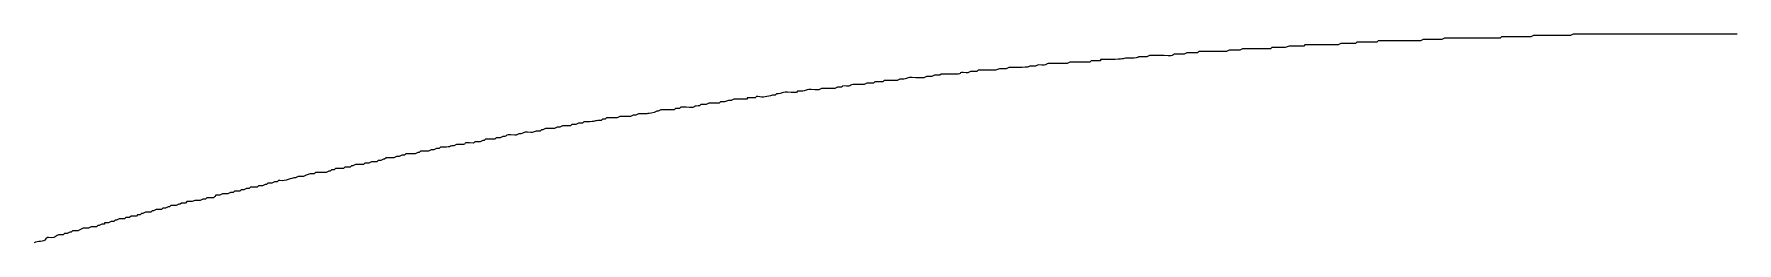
# Model space of a CAD drawing. Header units: millimetres. Extents: x 5194 to 16594, y 329 to 7592.
# Drawn here: x 10764.06 to 10792.89, y 3960.75 to 3964.28 of the extents above; entities that cross this region are included whole.
import ezdxf

# ---------------------------------------------------------------- set-up
doc = ezdxf.new("R2010")
doc.units = ezdxf.units.MM
doc.header["$MEASUREMENT"] = 0
doc.layers.add('PDF_Geometry', color=7, linetype='Continuous', true_color=0x231f20)

msp = doc.modelspace()

# ---------------------------------------------------------------- linework, layer by layer
at = {"layer": 'PDF_Geometry', "color": 0, "lineweight": 9}
for p, q in [((10787.941, 3964.215), (10787.896, 3964.192)), ((10787.963, 3964.215), (10787.941, 3964.215)), ((10788.21, 3964.215), (10788.165, 3964.215)), ((10788.233, 3964.215), (10788.21, 3964.215)), ((10788.255, 3964.215), (10788.233, 3964.215)), ((10788.818, 3964.215), (10788.773, 3964.215)), ((10788.863, 3964.215), (10788.818, 3964.215)), ((10788.885, 3964.215), (10788.863, 3964.215)), ((10788.908, 3964.237), (10788.885, 3964.215)), ((10788.953, 3964.237), (10788.908, 3964.237)), ((10789.2, 3964.237), (10789.155, 3964.237)), ((10789.222, 3964.237), (10789.2, 3964.237)), ((10789.447, 3964.26), (10789.402, 3964.237)), ((10789.492, 3964.26), (10789.447, 3964.26)), ((10789.537, 3964.26), (10789.492, 3964.26)), ((10790.122, 3964.282), (10790.077, 3964.26)), ((10790.144, 3964.282), (10790.122, 3964.282)), ((10790.189, 3964.282), (10790.144, 3964.282)), ((10790.234, 3964.282), (10790.189, 3964.282)), ((10792.821, 3964.282), (10792.776, 3964.282)), ((10792.866, 3964.282), (10792.821, 3964.282)), ((10792.888, 3964.282), (10792.866, 3964.282)), ((10792.899, 3964.28), (10792.877, 3964.28)), ((10782.948, 3963.922), (10782.903, 3963.9)), ((10782.993, 3963.922), (10782.948, 3963.922)), ((10783.173, 3963.922), (10783.15, 3963.922)), ((10783.195, 3963.922), (10783.173, 3963.922)), ((10783.42, 3963.945), (10783.398, 3963.945)), ((10783.465, 3963.945), (10783.42, 3963.945)), ((10783.51, 3963.945), (10783.465, 3963.945)), ((10783.533, 3963.945), (10783.51, 3963.945)), ((10783.578, 3963.967), (10783.533, 3963.945)), ((10783.6, 3963.967), (10783.578, 3963.967)), ((10783.645, 3963.967), (10783.6, 3963.967)), ((10783.69, 3963.967), (10783.645, 3963.967)), ((10783.735, 3963.967), (10783.69, 3963.967)), ((10783.758, 3963.967), (10783.735, 3963.967)), ((10783.78, 3963.99), (10783.758, 3963.967)), ((10783.825, 3963.99), (10783.78, 3963.99)), ((10783.87, 3963.99), (10783.825, 3963.99)), ((10784.117, 3963.99), (10784.072, 3963.99)), ((10784.14, 3963.99), (10784.117, 3963.99)), ((10784.162, 3963.99), (10784.14, 3963.99)), ((10784.23, 3963.99), (10784.162, 3963.99)), ((10784.252, 3963.99), (10784.23, 3963.99)), ((10784.297, 3964.012), (10784.252, 3963.99)), ((10784.342, 3964.012), (10784.297, 3964.012)), ((10784.387, 3964.012), (10784.342, 3964.012)), ((10784.41, 3964.012), (10784.387, 3964.012)), ((10784.432, 3964.012), (10784.41, 3964.012)), ((10784.477, 3964.012), (10784.432, 3964.012)), ((10784.522, 3964.035), (10784.477, 3964.012)), ((10784.567, 3964.035), (10784.522, 3964.035)), ((10784.612, 3964.035), (10784.567, 3964.035)), ((10784.635, 3964.035), (10784.612, 3964.035)), ((10784.657, 3964.035), (10784.635, 3964.035)), ((10784.702, 3964.035), (10784.657, 3964.035)), ((10784.747, 3964.035), (10784.702, 3964.035)), ((10784.792, 3964.035), (10784.747, 3964.035)), ((10784.837, 3964.035), (10784.792, 3964.035)), ((10784.86, 3964.035), (10784.837, 3964.035)), ((10784.882, 3964.035), (10784.86, 3964.035)), ((10784.927, 3964.035), (10784.882, 3964.035)), ((10784.949, 3964.035), (10784.927, 3964.035)), ((10784.994, 3964.035), (10784.949, 3964.035)), ((10785.017, 3964.057), (10784.994, 3964.035)), ((10785.084, 3964.057), (10785.017, 3964.057)), ((10785.129, 3964.057), (10785.084, 3964.057)), ((10785.174, 3964.057), (10785.129, 3964.057)), ((10785.219, 3964.057), (10785.174, 3964.057)), ((10785.242, 3964.057), (10785.219, 3964.057)), ((10785.309, 3964.08), (10785.242, 3964.057)), ((10785.332, 3964.08), (10785.309, 3964.08)), ((10785.354, 3964.08), (10785.332, 3964.08)), ((10785.399, 3964.08), (10785.354, 3964.08)), ((10785.444, 3964.08), (10785.399, 3964.08)), ((10785.489, 3964.08), (10785.444, 3964.08)), ((10785.534, 3964.08), (10785.489, 3964.08)), ((10785.557, 3964.08), (10785.534, 3964.08)), ((10785.579, 3964.102), (10785.557, 3964.08)), ((10785.804, 3964.102), (10785.782, 3964.102)), ((10785.849, 3964.102), (10785.804, 3964.102)), ((10786.051, 3964.102), (10786.006, 3964.102)), ((10786.096, 3964.102), (10786.051, 3964.102)), ((10786.141, 3964.102), (10786.096, 3964.102)), ((10786.186, 3964.125), (10786.141, 3964.102)), ((10786.254, 3964.125), (10786.186, 3964.125)), ((10786.276, 3964.125), (10786.254, 3964.125)), ((10786.321, 3964.125), (10786.276, 3964.125)), ((10786.366, 3964.125), (10786.321, 3964.125)), ((10786.411, 3964.125), (10786.366, 3964.125)), ((10786.434, 3964.125), (10786.411, 3964.125)), ((10786.456, 3964.147), (10786.434, 3964.125)), ((10786.501, 3964.147), (10786.456, 3964.147)), ((10786.546, 3964.147), (10786.501, 3964.147)), ((10786.771, 3964.147), (10786.726, 3964.147)), ((10786.794, 3964.147), (10786.771, 3964.147)), ((10786.816, 3964.17), (10786.794, 3964.147)), ((10787.378, 3964.17), (10787.356, 3964.17)), ((10787.423, 3964.17), (10787.378, 3964.17)), ((10787.468, 3964.17), (10787.423, 3964.17)), ((10787.513, 3964.17), (10787.468, 3964.17)), ((10787.536, 3964.17), (10787.513, 3964.17)), ((10787.581, 3964.192), (10787.536, 3964.17)), ((10787.603, 3964.192), (10787.581, 3964.192)), ((10787.648, 3964.192), (10787.603, 3964.192)), ((10787.693, 3964.192), (10787.648, 3964.192)), ((10779.867, 3963.63), (10779.844, 3963.63)), ((10779.912, 3963.652), (10779.867, 3963.63)), ((10779.934, 3963.652), (10779.912, 3963.652)), ((10780.002, 3963.652), (10779.934, 3963.652)), ((10780.024, 3963.652), (10780.002, 3963.652)), ((10780.047, 3963.675), (10780.024, 3963.652)), ((10780.092, 3963.675), (10780.047, 3963.675)), ((10780.137, 3963.675), (10780.092, 3963.675)), ((10780.182, 3963.675), (10780.137, 3963.675)), ((10780.227, 3963.675), (10780.182, 3963.675)), ((10780.249, 3963.675), (10780.227, 3963.675)), ((10780.294, 3963.675), (10780.249, 3963.675)), ((10780.339, 3963.675), (10780.294, 3963.675)), ((10780.407, 3963.697), (10780.339, 3963.675)), ((10780.429, 3963.697), (10780.407, 3963.697)), ((10780.474, 3963.697), (10780.429, 3963.697)), ((10780.519, 3963.697), (10780.474, 3963.697)), ((10780.564, 3963.72), (10780.519, 3963.697)), ((10780.587, 3963.72), (10780.564, 3963.72)), ((10780.609, 3963.72), (10780.587, 3963.72)), ((10780.654, 3963.72), (10780.609, 3963.72)), ((10780.699, 3963.72), (10780.654, 3963.72)), ((10780.744, 3963.72), (10780.699, 3963.72)), ((10780.789, 3963.72), (10780.744, 3963.72)), ((10781.014, 3963.742), (10780.991, 3963.742)), ((10781.059, 3963.765), (10781.014, 3963.742)), ((10781.306, 3963.787), (10781.261, 3963.787)), ((10781.351, 3963.787), (10781.306, 3963.787)), ((10781.374, 3963.787), (10781.351, 3963.787)), ((10781.396, 3963.787), (10781.374, 3963.787)), ((10781.441, 3963.787), (10781.396, 3963.787)), ((10781.486, 3963.787), (10781.441, 3963.787)), ((10781.531, 3963.787), (10781.486, 3963.787)), ((10781.554, 3963.787), (10781.531, 3963.787)), ((10781.599, 3963.81), (10781.554, 3963.787)), ((10781.621, 3963.81), (10781.599, 3963.81)), ((10781.666, 3963.81), (10781.621, 3963.81)), ((10781.711, 3963.81), (10781.666, 3963.81)), ((10781.958, 3963.832), (10781.936, 3963.81)), ((10781.981, 3963.832), (10781.958, 3963.832)), ((10782.048, 3963.832), (10781.981, 3963.832)), ((10782.071, 3963.832), (10782.048, 3963.832)), ((10782.116, 3963.832), (10782.071, 3963.832)), ((10782.183, 3963.855), (10782.116, 3963.855)), ((10782.116, 3963.855), (10782.116, 3963.832)), ((10782.206, 3963.855), (10782.183, 3963.855)), ((10782.228, 3963.855), (10782.206, 3963.855)), ((10782.273, 3963.855), (10782.228, 3963.855)), ((10782.318, 3963.855), (10782.273, 3963.855)), ((10782.363, 3963.855), (10782.318, 3963.855)), ((10782.611, 3963.877), (10782.588, 3963.877)), ((10782.633, 3963.877), (10782.611, 3963.877)), ((10782.858, 3963.9), (10782.813, 3963.9)), ((10782.903, 3963.9), (10782.858, 3963.9)), ((10777.326, 3963.338), (10777.281, 3963.338)), ((10777.348, 3963.338), (10777.326, 3963.338)), ((10777.393, 3963.36), (10777.348, 3963.338)), ((10777.416, 3963.36), (10777.393, 3963.36)), ((10777.438, 3963.36), (10777.416, 3963.36)), ((10777.483, 3963.36), (10777.438, 3963.36)), ((10777.506, 3963.36), (10777.483, 3963.36)), ((10777.551, 3963.36), (10777.506, 3963.36)), ((10777.573, 3963.36), (10777.551, 3963.36)), ((10777.618, 3963.36), (10777.573, 3963.36)), ((10777.663, 3963.383), (10777.618, 3963.36)), ((10777.685, 3963.383), (10777.663, 3963.383)), ((10777.73, 3963.383), (10777.685, 3963.383)), ((10777.753, 3963.405), (10777.73, 3963.383)), ((10778.068, 3963.428), (10778.023, 3963.428)), ((10778.113, 3963.428), (10778.068, 3963.428)), ((10778.158, 3963.45), (10778.113, 3963.428)), ((10778.203, 3963.45), (10778.158, 3963.45)), ((10778.225, 3963.45), (10778.203, 3963.45)), ((10778.27, 3963.45), (10778.225, 3963.45)), ((10778.293, 3963.473), (10778.27, 3963.45)), ((10778.338, 3963.473), (10778.293, 3963.473)), ((10778.36, 3963.473), (10778.338, 3963.473)), ((10778.383, 3963.473), (10778.36, 3963.473)), ((10778.428, 3963.473), (10778.383, 3963.473)), ((10778.45, 3963.495), (10778.428, 3963.473)), ((10778.72, 3963.518), (10778.675, 3963.495)), ((10778.742, 3963.518), (10778.72, 3963.518)), ((10779.035, 3963.54), (10778.99, 3963.54)), ((10779.08, 3963.54), (10779.035, 3963.54)), ((10779.125, 3963.54), (10779.08, 3963.54)), ((10779.17, 3963.563), (10779.125, 3963.54)), ((10779.215, 3963.563), (10779.17, 3963.563)), ((10779.237, 3963.563), (10779.215, 3963.563)), ((10779.26, 3963.563), (10779.237, 3963.563)), ((10779.305, 3963.585), (10779.26, 3963.563)), ((10779.327, 3963.585), (10779.305, 3963.585)), ((10779.372, 3963.585), (10779.327, 3963.585)), ((10779.395, 3963.585), (10779.372, 3963.585)), ((10779.417, 3963.607), (10779.395, 3963.585)), ((10779.485, 3963.607), (10779.417, 3963.607)), ((10779.507, 3963.607), (10779.485, 3963.607)), ((10779.552, 3963.607), (10779.507, 3963.607)), ((10779.575, 3963.607), (10779.552, 3963.607)), ((10779.597, 3963.607), (10779.575, 3963.607)), ((10775.324, 3963.068), (10775.302, 3963.068)), ((10775.347, 3963.09), (10775.324, 3963.068)), ((10775.392, 3963.09), (10775.347, 3963.09)), ((10775.437, 3963.09), (10775.392, 3963.09)), ((10775.482, 3963.113), (10775.437, 3963.09)), ((10775.504, 3963.113), (10775.482, 3963.113)), ((10775.526, 3963.113), (10775.504, 3963.113)), ((10775.549, 3963.113), (10775.526, 3963.113)), ((10775.594, 3963.113), (10775.549, 3963.113)), ((10775.639, 3963.113), (10775.594, 3963.113)), ((10775.661, 3963.113), (10775.639, 3963.113)), ((10775.684, 3963.135), (10775.661, 3963.113)), ((10775.729, 3963.135), (10775.684, 3963.135)), ((10775.751, 3963.135), (10775.729, 3963.135)), ((10775.819, 3963.158), (10775.751, 3963.135)), ((10775.841, 3963.158), (10775.819, 3963.158)), ((10775.864, 3963.158), (10775.841, 3963.158)), ((10775.909, 3963.18), (10775.864, 3963.158)), ((10775.931, 3963.18), (10775.909, 3963.18)), ((10775.999, 3963.18), (10775.931, 3963.18)), ((10776.021, 3963.18), (10775.999, 3963.18)), ((10776.044, 3963.18), (10776.021, 3963.18)), ((10776.089, 3963.18), (10776.044, 3963.18)), ((10776.134, 3963.18), (10776.089, 3963.18)), ((10776.201, 3963.203), (10776.134, 3963.203)), ((10776.134, 3963.203), (10776.134, 3963.18)), ((10776.224, 3963.203), (10776.201, 3963.203)), ((10776.269, 3963.203), (10776.224, 3963.203)), ((10776.291, 3963.225), (10776.269, 3963.203)), ((10776.314, 3963.225), (10776.291, 3963.225)), ((10776.606, 3963.248), (10776.561, 3963.248)), ((10776.628, 3963.27), (10776.606, 3963.248)), ((10776.921, 3963.293), (10776.876, 3963.293)), ((10776.966, 3963.293), (10776.921, 3963.293)), ((10776.988, 3963.315), (10776.966, 3963.293)), ((10777.033, 3963.315), (10776.988, 3963.315)), ((10773.278, 3962.775), (10773.233, 3962.753)), ((10773.323, 3962.775), (10773.278, 3962.775)), ((10773.345, 3962.775), (10773.323, 3962.775)), ((10773.368, 3962.798), (10773.345, 3962.775)), ((10773.413, 3962.798), (10773.368, 3962.798)), ((10773.66, 3962.82), (10773.637, 3962.82)), ((10773.682, 3962.843), (10773.66, 3962.82)), ((10773.705, 3962.843), (10773.682, 3962.843)), ((10773.727, 3962.843), (10773.705, 3962.843)), ((10773.75, 3962.865), (10773.727, 3962.843)), ((10773.795, 3962.865), (10773.75, 3962.865)), ((10773.84, 3962.865), (10773.795, 3962.865)), ((10773.885, 3962.865), (10773.84, 3962.865)), ((10773.907, 3962.865), (10773.885, 3962.865)), ((10773.93, 3962.865), (10773.907, 3962.865)), ((10773.975, 3962.888), (10773.93, 3962.865)), ((10774.02, 3962.888), (10773.975, 3962.888)), ((10774.042, 3962.888), (10774.02, 3962.888)), ((10774.065, 3962.888), (10774.042, 3962.888)), ((10774.11, 3962.888), (10774.065, 3962.888)), ((10774.155, 3962.888), (10774.11, 3962.888)), ((10774.2, 3962.91), (10774.155, 3962.888)), ((10774.222, 3962.91), (10774.2, 3962.91)), ((10774.245, 3962.91), (10774.222, 3962.91)), ((10774.29, 3962.933), (10774.245, 3962.91)), ((10774.604, 3962.978), (10774.559, 3962.955)), ((10774.627, 3962.978), (10774.604, 3962.978)), ((10774.672, 3963), (10774.627, 3962.978)), ((10774.717, 3963), (10774.672, 3963)), ((10774.762, 3963), (10774.717, 3963)), ((10774.807, 3963), (10774.762, 3963)), ((10774.852, 3963), (10774.807, 3963)), ((10774.897, 3963), (10774.852, 3963)), ((10774.919, 3963.023), (10774.897, 3963)), ((10774.942, 3963.023), (10774.919, 3963.023)), ((10774.987, 3963.023), (10774.942, 3963.023)), ((10775.009, 3963.045), (10774.987, 3963.023)), ((10775.032, 3963.045), (10775.009, 3963.045)), ((10775.099, 3963.045), (10775.032, 3963.045)), ((10771.658, 3962.483), (10771.613, 3962.461)), ((10771.681, 3962.483), (10771.658, 3962.483)), ((10771.703, 3962.506), (10771.681, 3962.483)), ((10771.748, 3962.506), (10771.703, 3962.506)), ((10771.793, 3962.506), (10771.748, 3962.506)), ((10771.816, 3962.506), (10771.793, 3962.506)), ((10771.861, 3962.506), (10771.816, 3962.506)), ((10771.883, 3962.528), (10771.861, 3962.506)), ((10771.906, 3962.528), (10771.883, 3962.528)), ((10771.951, 3962.528), (10771.906, 3962.528)), ((10771.996, 3962.55), (10771.951, 3962.528)), ((10772.221, 3962.573), (10772.198, 3962.573)), ((10772.266, 3962.595), (10772.221, 3962.573)), ((10772.49, 3962.618), (10772.468, 3962.618)), ((10772.558, 3962.64), (10772.49, 3962.618)), ((10772.58, 3962.64), (10772.558, 3962.64)), ((10772.625, 3962.64), (10772.58, 3962.64)), ((10772.648, 3962.663), (10772.625, 3962.64)), ((10772.67, 3962.663), (10772.648, 3962.663)), ((10772.715, 3962.685), (10772.67, 3962.663)), ((10772.738, 3962.685), (10772.715, 3962.685)), ((10772.76, 3962.685), (10772.738, 3962.685)), ((10772.783, 3962.685), (10772.76, 3962.685)), ((10772.828, 3962.685), (10772.783, 3962.685)), ((10772.873, 3962.685), (10772.828, 3962.685)), ((10772.918, 3962.708), (10772.873, 3962.685)), ((10772.94, 3962.708), (10772.918, 3962.708)), ((10772.963, 3962.708), (10772.94, 3962.708)), ((10773.008, 3962.73), (10772.963, 3962.708)), ((10773.053, 3962.73), (10773.008, 3962.73)), ((10773.098, 3962.73), (10773.053, 3962.73)), ((10773.143, 3962.73), (10773.098, 3962.73)), ((10773.165, 3962.753), (10773.143, 3962.73)), ((10773.233, 3962.753), (10773.165, 3962.753)), ((10770.017, 3962.191), (10769.994, 3962.168)), ((10770.062, 3962.191), (10770.017, 3962.191)), ((10770.084, 3962.191), (10770.062, 3962.191)), ((10770.107, 3962.191), (10770.084, 3962.191)), ((10770.152, 3962.191), (10770.107, 3962.191)), ((10770.197, 3962.213), (10770.152, 3962.191)), ((10770.219, 3962.213), (10770.197, 3962.213)), ((10770.242, 3962.213), (10770.219, 3962.213)), ((10770.287, 3962.236), (10770.242, 3962.213)), ((10770.331, 3962.236), (10770.287, 3962.236)), ((10770.354, 3962.258), (10770.331, 3962.236)), ((10770.376, 3962.258), (10770.354, 3962.258)), ((10770.421, 3962.258), (10770.376, 3962.258)), ((10770.444, 3962.258), (10770.421, 3962.258)), ((10770.466, 3962.258), (10770.444, 3962.258)), ((10770.511, 3962.258), (10770.466, 3962.258)), ((10770.556, 3962.281), (10770.511, 3962.258)), ((10770.579, 3962.281), (10770.556, 3962.281)), ((10770.601, 3962.303), (10770.579, 3962.281)), ((10770.646, 3962.303), (10770.601, 3962.303)), ((10770.691, 3962.303), (10770.646, 3962.303)), ((10770.736, 3962.303), (10770.691, 3962.303)), ((10770.781, 3962.326), (10770.736, 3962.303)), ((10770.804, 3962.326), (10770.781, 3962.326)), ((10770.826, 3962.326), (10770.804, 3962.326)), ((10770.871, 3962.348), (10770.826, 3962.326)), ((10770.894, 3962.348), (10770.871, 3962.348)), ((10770.916, 3962.348), (10770.894, 3962.348)), ((10770.939, 3962.371), (10770.916, 3962.348)), ((10770.984, 3962.371), (10770.939, 3962.371)), ((10771.209, 3962.416), (10771.164, 3962.393)), ((10771.254, 3962.416), (10771.209, 3962.416)), ((10771.276, 3962.416), (10771.254, 3962.416)), ((10771.299, 3962.416), (10771.276, 3962.416)), ((10771.523, 3962.461), (10771.501, 3962.438)), ((10771.568, 3962.461), (10771.523, 3962.461)), ((10771.613, 3962.461), (10771.568, 3962.461)), ((10768.667, 3961.898), (10768.622, 3961.876)), ((10768.735, 3961.921), (10768.667, 3961.898)), ((10768.757, 3961.921), (10768.735, 3961.921)), ((10768.802, 3961.921), (10768.757, 3961.921)), ((10768.825, 3961.943), (10768.802, 3961.921)), ((10768.847, 3961.943), (10768.825, 3961.943)), ((10768.892, 3961.943), (10768.847, 3961.943)), ((10768.937, 3961.943), (10768.892, 3961.943)), ((10768.96, 3961.943), (10768.937, 3961.943)), ((10768.982, 3961.943), (10768.96, 3961.943)), ((10769.005, 3961.943), (10768.982, 3961.943)), ((10769.05, 3961.966), (10769.005, 3961.943)), ((10769.072, 3961.966), (10769.05, 3961.966)), ((10769.095, 3961.988), (10769.072, 3961.966)), ((10769.14, 3961.988), (10769.095, 3961.988)), ((10769.162, 3962.011), (10769.14, 3961.988)), ((10769.185, 3962.011), (10769.162, 3962.011)), ((10769.23, 3962.011), (10769.185, 3962.011)), ((10769.274, 3962.011), (10769.23, 3962.011)), ((10769.297, 3962.011), (10769.274, 3962.011)), ((10769.319, 3962.033), (10769.297, 3962.011)), ((10769.364, 3962.033), (10769.319, 3962.033)), ((10769.409, 3962.033), (10769.364, 3962.033)), ((10769.432, 3962.056), (10769.409, 3962.033)), ((10769.454, 3962.056), (10769.432, 3962.056)), ((10769.499, 3962.078), (10769.454, 3962.056)), ((10769.522, 3962.078), (10769.499, 3962.078)), ((10769.544, 3962.078), (10769.522, 3962.078)), ((10769.589, 3962.078), (10769.544, 3962.078)), ((10769.634, 3962.078), (10769.589, 3962.078)), ((10769.657, 3962.101), (10769.634, 3962.078)), ((10769.679, 3962.101), (10769.657, 3962.101)), ((10769.724, 3962.101), (10769.679, 3962.101)), ((10769.769, 3962.123), (10769.724, 3962.101)), ((10769.814, 3962.123), (10769.769, 3962.123)), ((10769.859, 3962.123), (10769.814, 3962.123)), ((10769.882, 3962.146), (10769.859, 3962.123)), ((10769.904, 3962.146), (10769.882, 3962.146)), ((10769.927, 3962.146), (10769.904, 3962.146)), ((10769.972, 3962.168), (10769.927, 3962.146)), ((10769.994, 3962.168), (10769.972, 3962.168)), ((10767.385, 3961.606), (10767.34, 3961.583)), ((10767.43, 3961.606), (10767.385, 3961.606)), ((10767.453, 3961.628), (10767.43, 3961.606)), ((10767.475, 3961.628), (10767.453, 3961.628)), ((10767.52, 3961.628), (10767.475, 3961.628)), ((10767.543, 3961.628), (10767.52, 3961.628)), ((10767.565, 3961.651), (10767.543, 3961.628)), ((10767.61, 3961.651), (10767.565, 3961.651)), ((10767.655, 3961.673), (10767.61, 3961.651)), ((10767.678, 3961.673), (10767.655, 3961.673)), ((10767.7, 3961.673), (10767.678, 3961.673)), ((10767.723, 3961.696), (10767.7, 3961.673)), ((10767.745, 3961.696), (10767.723, 3961.696)), ((10767.79, 3961.696), (10767.745, 3961.696)), ((10767.835, 3961.696), (10767.79, 3961.696)), ((10767.858, 3961.718), (10767.835, 3961.696)), ((10767.88, 3961.718), (10767.858, 3961.718)), ((10767.925, 3961.718), (10767.88, 3961.718)), ((10767.97, 3961.741), (10767.925, 3961.718)), ((10767.993, 3961.741), (10767.97, 3961.741)), ((10768.015, 3961.763), (10767.993, 3961.741)), ((10768.06, 3961.763), (10768.015, 3961.763)), ((10768.083, 3961.763), (10768.06, 3961.763)), ((10768.128, 3961.786), (10768.083, 3961.763)), ((10768.173, 3961.786), (10768.128, 3961.786)), ((10768.195, 3961.808), (10768.173, 3961.786)), ((10768.217, 3961.808), (10768.195, 3961.808)), ((10768.532, 3961.876), (10768.487, 3961.853)), ((10768.555, 3961.876), (10768.532, 3961.876)), ((10768.6, 3961.876), (10768.555, 3961.876)), ((10768.622, 3961.876), (10768.6, 3961.876)), ((10766.238, 3961.336), (10766.216, 3961.314)), ((10766.283, 3961.336), (10766.238, 3961.336)), ((10766.328, 3961.359), (10766.283, 3961.336)), ((10766.351, 3961.359), (10766.328, 3961.359)), ((10766.373, 3961.381), (10766.351, 3961.359)), ((10766.418, 3961.381), (10766.373, 3961.381)), ((10766.441, 3961.381), (10766.418, 3961.381)), ((10766.463, 3961.381), (10766.441, 3961.381)), ((10766.508, 3961.404), (10766.463, 3961.381)), ((10766.531, 3961.404), (10766.508, 3961.404)), ((10766.553, 3961.426), (10766.531, 3961.404)), ((10766.598, 3961.426), (10766.553, 3961.426)), ((10766.621, 3961.426), (10766.598, 3961.426)), ((10766.643, 3961.449), (10766.621, 3961.426)), ((10766.688, 3961.449), (10766.643, 3961.449)), ((10766.711, 3961.449), (10766.688, 3961.449)), ((10766.733, 3961.449), (10766.711, 3961.449)), ((10766.778, 3961.471), (10766.733, 3961.449)), ((10766.801, 3961.471), (10766.778, 3961.471)), ((10766.823, 3961.471), (10766.801, 3961.471)), ((10766.868, 3961.471), (10766.823, 3961.471)), ((10766.913, 3961.493), (10766.868, 3961.471)), ((10766.958, 3961.493), (10766.913, 3961.493)), ((10766.981, 3961.516), (10766.958, 3961.493)), ((10767.003, 3961.516), (10766.981, 3961.516)), ((10767.048, 3961.516), (10767.003, 3961.516)), ((10767.093, 3961.516), (10767.048, 3961.516)), ((10767.116, 3961.538), (10767.093, 3961.516)), ((10767.138, 3961.561), (10767.116, 3961.538)), ((10767.16, 3961.561), (10767.138, 3961.561)), ((10767.205, 3961.561), (10767.16, 3961.561)), ((10767.25, 3961.583), (10767.205, 3961.561)), ((10767.273, 3961.583), (10767.25, 3961.583)), ((10767.295, 3961.583), (10767.273, 3961.583)), ((10767.34, 3961.583), (10767.295, 3961.583)), ((10765.136, 3961.044), (10765.114, 3961.021)), ((10765.159, 3961.044), (10765.136, 3961.044)), ((10765.204, 3961.066), (10765.159, 3961.044)), ((10765.249, 3961.066), (10765.204, 3961.066)), ((10765.271, 3961.089), (10765.249, 3961.089)), ((10765.249, 3961.089), (10765.249, 3961.066)), ((10765.294, 3961.089), (10765.271, 3961.089)), ((10765.316, 3961.089), (10765.294, 3961.089)), ((10765.361, 3961.111), (10765.316, 3961.089)), ((10765.406, 3961.111), (10765.361, 3961.111)), ((10765.429, 3961.134), (10765.406, 3961.111)), ((10765.451, 3961.134), (10765.429, 3961.134)), ((10765.496, 3961.156), (10765.451, 3961.134)), ((10765.519, 3961.156), (10765.496, 3961.156)), ((10765.541, 3961.156), (10765.519, 3961.156)), ((10765.586, 3961.156), (10765.541, 3961.156)), ((10765.609, 3961.179), (10765.586, 3961.156)), ((10765.631, 3961.179), (10765.609, 3961.179)), ((10765.676, 3961.179), (10765.631, 3961.179)), ((10765.699, 3961.201), (10765.676, 3961.179)), ((10765.721, 3961.201), (10765.699, 3961.201)), ((10765.766, 3961.201), (10765.721, 3961.201)), ((10765.789, 3961.201), (10765.766, 3961.201)), ((10765.811, 3961.224), (10765.789, 3961.201)), ((10765.856, 3961.224), (10765.811, 3961.224)), ((10765.879, 3961.246), (10765.856, 3961.224)), ((10765.901, 3961.246), (10765.879, 3961.246)), ((10765.946, 3961.269), (10765.901, 3961.246)), ((10765.969, 3961.269), (10765.946, 3961.269)), ((10765.991, 3961.269), (10765.969, 3961.269)), ((10766.036, 3961.269), (10765.991, 3961.269)), ((10766.059, 3961.291), (10766.036, 3961.269)), ((10766.081, 3961.291), (10766.059, 3961.291)), ((10766.126, 3961.314), (10766.081, 3961.291)), ((10766.171, 3961.314), (10766.126, 3961.314)), ((10766.193, 3961.314), (10766.171, 3961.314)), ((10766.216, 3961.314), (10766.193, 3961.314)), ((10764.282, 3960.841), (10764.259, 3960.819)), ((10764.304, 3960.841), (10764.282, 3960.841)), ((10764.552, 3960.886), (10764.529, 3960.886)), ((10764.574, 3960.909), (10764.552, 3960.886)), ((10764.619, 3960.909), (10764.574, 3960.909)), ((10764.664, 3960.931), (10764.619, 3960.909)), ((10764.687, 3960.931), (10764.664, 3960.931)), ((10764.709, 3960.954), (10764.687, 3960.931)), ((10764.754, 3960.954), (10764.709, 3960.954)), ((10764.799, 3960.954), (10764.754, 3960.954)), ((10764.844, 3960.976), (10764.799, 3960.954)), ((10764.889, 3960.999), (10764.844, 3960.976)), ((10764.934, 3960.999), (10764.889, 3960.999)), ((10764.957, 3960.999), (10764.934, 3960.999)), ((10764.979, 3960.999), (10764.957, 3960.999)), ((10765.024, 3961.021), (10764.979, 3960.999)), ((10765.069, 3961.021), (10765.024, 3961.021)), ((10765.114, 3961.021), (10765.069, 3961.021))]:
    msp.add_line(p, q, dxfattribs=at)
for points in [[(10788.165, 3964.215), (10788.098, 3964.215), (10788.031, 3964.215), (10787.963, 3964.215)], [(10788.773, 3964.215), (10788.593, 3964.215), (10788.435, 3964.215), (10788.255, 3964.215)], [(10789.155, 3964.237), (10789.088, 3964.237), (10789.02, 3964.237), (10788.953, 3964.237)], [(10789.402, 3964.237), (10789.335, 3964.237), (10789.29, 3964.237), (10789.222, 3964.237)], [(10790.077, 3964.26), (10789.897, 3964.26), (10789.717, 3964.26), (10789.537, 3964.26)], [(10792.776, 3964.282), (10791.921, 3964.282), (10791.089, 3964.282), (10790.234, 3964.282)], [(10783.15, 3963.922), (10783.105, 3963.922), (10783.038, 3963.922), (10782.993, 3963.922)], [(10783.398, 3963.945), (10783.285, 3963.945), (10783.42, 3963.9), (10783.195, 3963.922)], [(10784.072, 3963.99), (10784.005, 3963.99), (10783.937, 3963.99), (10783.87, 3963.99)], [(10785.782, 3964.102), (10785.714, 3964.102), (10785.647, 3964.102), (10785.579, 3964.102)], [(10786.006, 3964.102), (10785.962, 3964.102), (10785.894, 3964.102), (10785.849, 3964.102)], [(10786.726, 3964.147), (10786.659, 3964.147), (10786.614, 3964.147), (10786.546, 3964.147)], [(10787.356, 3964.17), (10787.176, 3964.17), (10786.996, 3964.17), (10786.816, 3964.17)], [(10787.896, 3964.192), (10787.828, 3964.192), (10787.761, 3964.192), (10787.693, 3964.192)], [(10779.844, 3963.63), (10779.665, 3963.652), (10779.822, 3963.585), (10779.597, 3963.607)], [(10780.991, 3963.742), (10780.834, 3963.742), (10780.969, 3963.72), (10780.789, 3963.72)], [(10781.261, 3963.787), (10781.149, 3963.787), (10781.261, 3963.742), (10781.059, 3963.765)], [(10781.936, 3963.81), (10781.868, 3963.81), (10781.779, 3963.81), (10781.711, 3963.81)], [(10782.588, 3963.877), (10782.498, 3963.877), (10782.521, 3963.855), (10782.363, 3963.855)], [(10782.813, 3963.9), (10782.701, 3963.9), (10782.813, 3963.877), (10782.633, 3963.877)], [(10777.281, 3963.338), (10777.078, 3963.36), (10777.168, 3963.315), (10777.033, 3963.315)], [(10778.023, 3963.428), (10777.82, 3963.45), (10777.955, 3963.383), (10777.753, 3963.405)], [(10778.675, 3963.495), (10778.608, 3963.495), (10778.518, 3963.495), (10778.45, 3963.495)], [(10778.99, 3963.54), (10778.787, 3963.563), (10778.877, 3963.518), (10778.742, 3963.518)], [(10775.302, 3963.068), (10775.189, 3963.068), (10775.279, 3963.023), (10775.099, 3963.045)], [(10776.561, 3963.248), (10776.471, 3963.225), (10776.404, 3963.203), (10776.314, 3963.225)], [(10776.876, 3963.293), (10776.696, 3963.315), (10776.741, 3963.27), (10776.628, 3963.27)], [(10773.637, 3962.82), (10773.525, 3962.82), (10773.592, 3962.798), (10773.413, 3962.798)], [(10774.559, 3962.955), (10774.402, 3962.933), (10774.47, 3962.933), (10774.29, 3962.933)], [(10772.198, 3962.573), (10771.973, 3962.595), (10772.108, 3962.55), (10771.996, 3962.55)], [(10772.468, 3962.618), (10772.288, 3962.64), (10772.378, 3962.595), (10772.266, 3962.595)], [(10771.164, 3962.393), (10771.051, 3962.393), (10771.164, 3962.371), (10770.984, 3962.371)], [(10771.501, 3962.438), (10771.276, 3962.461), (10771.411, 3962.416), (10771.299, 3962.416)], [(10768.487, 3961.853), (10768.397, 3961.853), (10768.33, 3961.786), (10768.217, 3961.808)], [(10764.259, 3960.819), (10764.214, 3960.751), (10764.124, 3960.796), (10764.057, 3960.751)], [(10764.529, 3960.886), (10764.417, 3960.909), (10764.462, 3960.819), (10764.304, 3960.841)]]:
    msp.add_open_spline(points, degree=3, dxfattribs=at)

doc.saveas('drawing.dxf')
